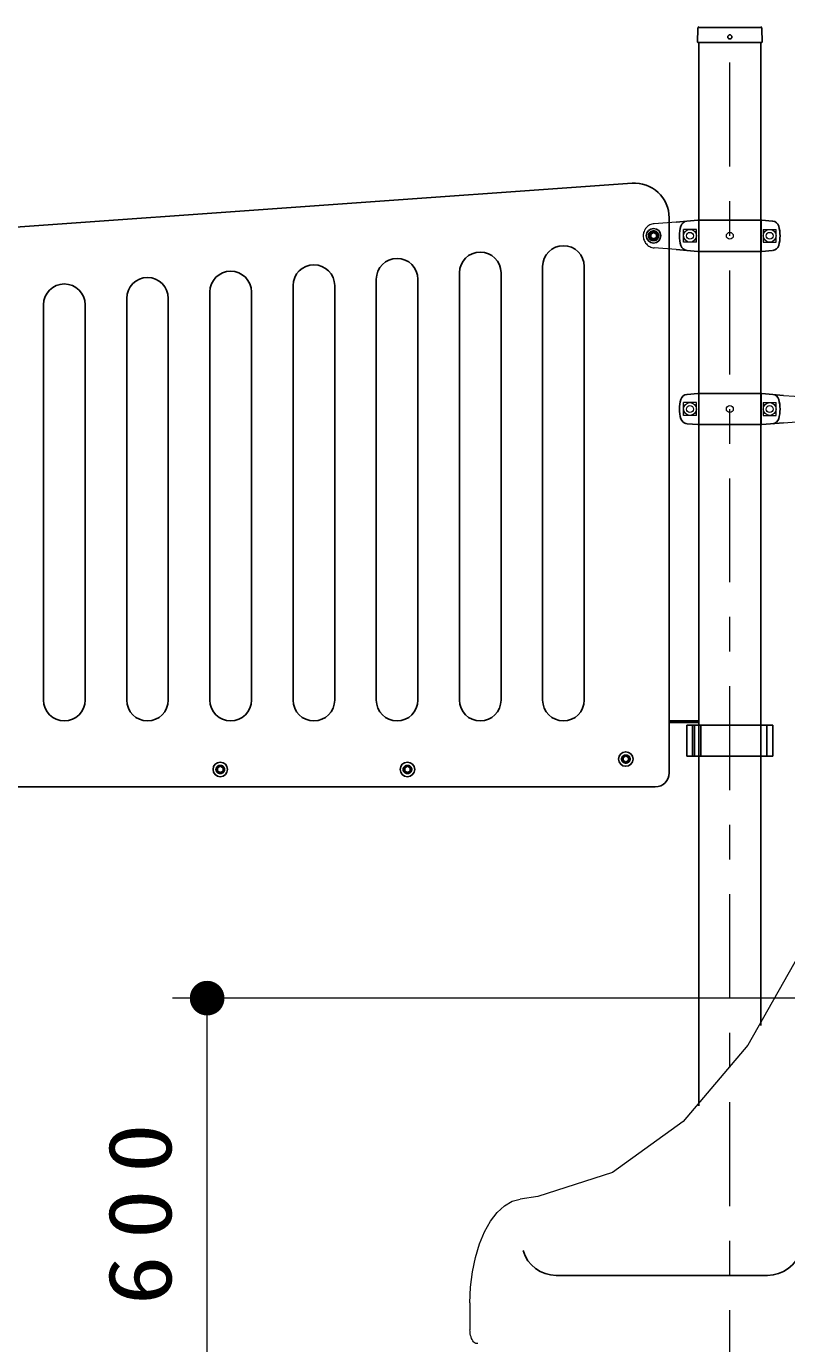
# Model space of a CAD drawing. Units: millimetres on the paper, scale 1:50. Extents: x -385 to 0, y -594 to 267.
# Drawn here: x -287.7 to -265.76, y -113.86 to -75.85 of the extents above; entities that cross this region are included whole.
import ezdxf

# ---------------------------------------------------------------- set-up
doc = ezdxf.new("R2010")
doc.units = ezdxf.units.MM
doc.linetypes.add('USER1', pattern=[4.5, 2.5, -2])
doc.linetypes.add('USER2', pattern=[6, 3, -1, 1, -1])
doc.layers.add('1_50', color=2, linetype='Continuous', lineweight=25)
doc.styles.add('ＭＳ ゴシック', font='')
doc.styles.get('ＭＳ ゴシック').set_extended_font_data('MS Gothic')

# ---------------------------------------------------------------- blocks, each defined once
blk = doc.blocks.new('filled_dot')
at = {"color": 0, "linetype": 'Continuous', "lineweight": -2, "const_width": 1.25}
blk.add_lwpolyline([(-0.625, 0, 1), (0.625, 0, 1)], format="xyb", close=True, dxfattribs=at)

msp = doc.modelspace()

# ---------------------------------------------------------------- linework, layer by layer
at = {"layer": '1_50', "color": 7}
for p, q in [((-268.329, -76.303), (-268.32, -75.906)), ((-266.471, -76.303), (-266.479, -75.906)), ((-268.329, -76.303), (-268.319, -76.313)), ((-266.48, -76.313), (-268.319, -76.313)), ((-268.291, -107.001), (-268.291, -76.313)), ((-266.509, -104.683), (-266.509, -76.313)), ((-266.48, -76.313), (-266.471, -76.303)), ((-269.15, -95.893), (-268.291, -95.893)), ((-268.291, -95.893), (-269.15, -95.893)), ((-268.291, -95.939), (-269.15, -95.939)), ((-268.636, -96.013), (-266.163, -96.013)), ((-268.636, -96.013), (-268.636, -96.913)), ((-268.48, -96.013), (-268.48, -96.913)), ((-268.421, -96.013), (-268.421, -96.913)), ((-268.234, -96.013), (-268.234, -96.913)), ((-266.33, -96.013), (-266.33, -96.913)), ((-266.163, -96.013), (-266.163, -96.913)), ((-268.636, -96.913), (-266.163, -96.913)), ((-272.406, -111.893), (-266.312, -111.893))]:
    msp.add_line(p, q, dxfattribs=at)
at = {"layer": '1_50', "color": 7, "lineweight": 13}
for p, q in [((-266.506, -75.883), (-268.293, -75.883)), ((-260.567, -103.893), (-283.479, -103.893)), ((-282.479, -115.893), (-282.479, -103.893)), ((-272.934, -109.62), (-273.451, -109.69)), ((-274.896, -112.682), (-274.896, -113.465))]:
    msp.add_line(p, q, dxfattribs=at)
at = {"layer": '1_50', "color": 7, "linetype": 'USER1', "lineweight": 13}
msp.add_line((-266.51, -75.893), (-268.29, -75.893), dxfattribs=at)
at = {"layer": '1_50', "color": 7, "linetype": 'USER2', "lineweight": 13}
msp.add_line((-267.4, -115.893), (-267.4, -75.893), dxfattribs=at)
at = {"layer": '1_50', "color": 4}
for p, q in [((-289.092, -81.721), (-270.221, -80.375)), ((-269.15, -97.393), (-269.15, -81.372)), ((-269.68, -81.847), (-269.6, -81.8)), ((-269.68, -81.847), (-269.68, -81.939)), ((-269.68, -81.939), (-269.6, -81.985)), ((-269.6, -81.8), (-269.52, -81.847)), ((-269.6, -81.985), (-269.52, -81.939)), ((-269.52, -81.847), (-269.52, -81.939)), ((-272.8, -82.778), (-272.8, -95.293)), ((-271.6, -95.293), (-271.6, -82.778)), ((-277.6, -83.146), (-277.6, -95.293)), ((-276.4, -95.293), (-276.4, -83.146)), ((-275.2, -82.962), (-275.2, -95.293)), ((-274, -95.293), (-274, -82.962)), ((-282.4, -83.515), (-282.4, -95.293)), ((-281.2, -95.293), (-281.2, -83.515)), ((-280, -83.33), (-280, -95.293)), ((-278.8, -95.293), (-278.8, -83.33)), ((-287.2, -83.882), (-287.2, -95.293)), ((-286, -95.293), (-286, -83.882)), ((-284.8, -83.698), (-284.8, -95.293)), ((-283.6, -95.293), (-283.6, -83.698)), ((-270.48, -96.947), (-270.4, -96.9)), ((-270.4, -96.9), (-270.32, -96.947)), ((-282.18, -97.247), (-282.1, -97.2)), ((-282.18, -97.247), (-282.18, -97.339)), ((-282.1, -97.2), (-282.02, -97.247)), ((-282.02, -97.247), (-282.02, -97.339)), ((-276.78, -97.247), (-276.7, -97.2)), ((-276.78, -97.247), (-276.78, -97.339)), ((-276.7, -97.2), (-276.62, -97.247)), ((-276.62, -97.247), (-276.62, -97.339)), ((-270.48, -96.947), (-270.48, -97.039)), ((-270.48, -97.039), (-270.4, -97.085)), ((-270.4, -97.085), (-270.32, -97.039)), ((-270.32, -96.947), (-270.32, -97.039)), ((-282.18, -97.339), (-282.1, -97.385)), ((-282.1, -97.385), (-282.02, -97.339)), ((-276.78, -97.339), (-276.7, -97.385)), ((-276.7, -97.385), (-276.62, -97.339)), ((-289.25, -97.793), (-269.55, -97.793))]:
    msp.add_line(p, q, dxfattribs=at)
at = {"layer": '1_50', "linetype": 'USER1', "lineweight": 13}
for p, q in [((-268.95, -81.498), (-269.58, -81.544)), ((-268.3, -81.463), (-268.3, -82.323)), ((-266.5, -81.463), (-266.5, -82.323)), ((-268.95, -82.288), (-269.58, -82.241)), ((-268.3, -86.463), (-268.3, -87.323)), ((-266.5, -86.463), (-266.5, -87.323)), ((-265.85, -86.498), (-265.219, -86.544)), ((-265.85, -87.288), (-265.219, -87.241))]:
    msp.add_line(p, q, dxfattribs=at)
at = {"layer": '1_50'}
for p, q in [((-268.32, -81.443), (-268.95, -81.498)), ((-266.48, -81.443), (-268.32, -81.443)), ((-266.48, -81.443), (-266.164, -81.47)), ((-268.32, -82.343), (-268.95, -82.288)), ((-266.48, -82.343), (-268.32, -82.343)), ((-266.48, -82.343), (-266.164, -82.315)), ((-268.32, -86.443), (-268.635, -86.47)), ((-268.32, -86.443), (-266.479, -86.443)), ((-266.48, -86.443), (-265.85, -86.498)), ((-268.32, -87.343), (-268.635, -87.315)), ((-268.32, -87.343), (-266.479, -87.343)), ((-266.48, -87.343), (-265.85, -87.288))]:
    msp.add_line(p, q, dxfattribs=at)
at = {"layer": '1_50', "lineweight": 13}
for p, q in [((-268.365, -81.708), (-268.734, -81.708)), ((-268.734, -82.078), (-268.734, -81.708)), ((-266.434, -81.708), (-266.065, -81.708)), ((-266.065, -82.078), (-266.065, -81.708)), ((-268.365, -82.078), (-268.734, -82.078)), ((-266.434, -82.078), (-266.065, -82.078)), ((-268.365, -86.708), (-268.734, -86.708)), ((-268.734, -87.078), (-268.734, -86.708)), ((-266.434, -86.708), (-266.065, -86.708)), ((-266.065, -87.078), (-266.065, -86.708)), ((-268.365, -87.078), (-268.734, -87.078)), ((-266.434, -87.078), (-266.065, -87.078))]:
    msp.add_line(p, q, dxfattribs=at)
at = {"layer": '1_50', "color": 7, "lineweight": 13}
for points in [[(-265.275, -102.409), (-266.884, -105.252), (-268.743, -107.452), (-270.785, -108.926), (-272.934, -109.62)], [(-274.896, -112.682), (-274.878, -112.234), (-274.826, -111.795), (-274.741, -111.376), (-274.624, -110.987), (-274.478, -110.636), (-274.307, -110.331), (-274.114, -110.079), (-273.904, -109.885), (-273.681, -109.754), (-273.451, -109.69)], [(-274.674, -113.863), (-274.7, -113.863), (-274.725, -113.858), (-274.749, -113.846), (-274.773, -113.829), (-274.795, -113.807), (-274.816, -113.779), (-274.835, -113.747), (-274.852, -113.71), (-274.866, -113.67), (-274.878, -113.627), (-274.887, -113.581), (-274.893, -113.533), (-274.895, -113.499), (-274.896, -113.464)]]:
    msp.add_lwpolyline(points, dxfattribs=at)
at = {"layer": '1_50', "color": 7}
msp.add_circle((-267.4, -76.153), 0.06, dxfattribs=at)
at = {"layer": '1_50', "color": 4}
for centre in [(-269.6, -81.893), (-270.4, -96.993), (-282.1, -97.293), (-276.7, -97.293)]:
    msp.add_circle(centre, 0.21, dxfattribs=at)
at = {"layer": '1_50', "lineweight": 13}
for centre, radius in [((-268.55, -81.893), 0.185), ((-266.25, -81.893), 0.185), ((-268.55, -81.893), 0.1), ((-267.4, -81.893), 0.1), ((-266.25, -81.893), 0.1), ((-268.55, -86.893), 0.185), ((-268.55, -86.893), 0.1), ((-267.4, -86.893), 0.1), ((-266.25, -86.893), 0.185), ((-266.25, -86.893), 0.1)]:
    msp.add_circle(centre, radius, dxfattribs=at)
at = {"layer": '1_50', "linetype": 'USER1', "lineweight": 13}
msp.add_circle((-269.6, -81.893), 0.15, dxfattribs=at)
at = {"layer": '1_50', "color": 4, "linetype": 'USER1', "lineweight": 13}
for centre in [(-269.6, -81.893), (-270.4, -96.993), (-282.1, -97.293), (-276.7, -97.293)]:
    msp.add_circle(centre, 0.125, dxfattribs=at)
at = {"layer": '1_50', "color": 4, "lineweight": 13}
for centre in [(-269.6, -81.893), (-270.4, -96.993), (-282.1, -97.293), (-276.7, -97.293)]:
    msp.add_circle(centre, 0.11, dxfattribs=at)
at = {"layer": '1_50', "color": 7}
for centre, radius, start, end in [((-268.236, -75.908), 0.084, 135, 178.996), ((-266.563, -75.908), 0.084, 1.0039, 45), ((-272.406, -110.893), 1, 196.6719, 270), ((-266.312, -110.893), 1, 270, 343.3281)]:
    msp.add_arc(centre, radius, start, end, dxfattribs=at)
at = {"layer": '1_50', "color": 4}
for centre, radius, start, end in [((-270.15, -81.372), 1, 0, 94.0791), ((-274.6, -82.962), 0.6, 0, 180), ((-272.2, -82.778), 0.6, 0, 180), ((-279.4, -83.33), 0.6, 0, 180), ((-277, -83.146), 0.6, 0, 180), ((-284.2, -83.698), 0.6, 0, 180), ((-281.8, -83.514), 0.6, 0, 180), ((-286.6, -83.882), 0.6, 0, 180), ((-286.6, -95.293), 0.6, 180, 0), ((-284.2, -95.293), 0.6, 180, 0), ((-281.8, -95.293), 0.6, 180, 0), ((-279.4, -95.293), 0.6, 180, 0), ((-277, -95.293), 0.6, 180, 0), ((-274.6, -95.293), 0.6, 180, 0), ((-272.2, -95.293), 0.6, 180, 0), ((-269.55, -97.393), 0.4, 270, 0)]:
    msp.add_arc(centre, radius, start, end, dxfattribs=at)
at = {"layer": '1_50', "linetype": 'USER1', "lineweight": 13}
for centre, radius, start, end in [((-269.55, -81.893), 0.35, 95, 265), ((-268.32, -81.463), 0.02, 0, 91.9889), ((-268.32, -82.323), 0.02, 270, 0), ((-266.48, -86.463), 0.02, 88.0111, 180), ((-266.48, -87.323), 0.02, 180, 270)]:
    msp.add_arc(centre, radius, start, end, dxfattribs=at)
at = {"layer": '1_50'}
for centre, radius, start, end in [((-267.85, -81.893), 1, 163.8038, 196.1962), ((-268.618, -81.67), 0.2, 95, 163.8038), ((-266.181, -81.67), 0.2, 16.1962, 85), ((-266.95, -81.893), 1, 343.8037, 16.1962), ((-268.618, -82.116), 0.2, 196.1962, 265), ((-266.181, -82.116), 0.2, 275, 343.8037), ((-267.85, -86.893), 1, 163.8038, 196.1962), ((-268.618, -86.67), 0.2, 95, 163.8038), ((-266.181, -86.67), 0.2, 16.1962, 85), ((-266.95, -86.893), 1, 343.8037, 16.1962), ((-268.618, -87.116), 0.2, 196.1962, 265), ((-266.181, -87.116), 0.2, 275, 343.8037)]:
    msp.add_arc(centre, radius, start, end, dxfattribs=at)
at = {"layer": '1_50', "lineweight": 13}
for centre, start, end in [((-270.925, -81.893), 355.8705, 4.1295), ((-263.874, -81.893), 175.8705, 184.1295), ((-270.925, -86.893), 355.8705, 4.1295), ((-263.874, -86.893), 175.8705, 184.1295)]:
    msp.add_arc(centre, 2.567, start, end, dxfattribs=at)

# ---------------------------------------------------------------- block references
at = {"layer": '1_50', "color": 7, "lineweight": 13, "xscale": 0.4, "yscale": 0.4, "rotation": 270}
msp.add_blockref('filled_dot', (-282.479, -103.893), dxfattribs=at)

# ---------------------------------------------------------------- texts
at = {"layer": '1_50', "color": 7, "insert": (-283.479, -109.893), "char_height": 1.833, "attachment_point": 8, "rotation": 90, "style": 'ＭＳ ゴシック'}
msp.add_mtext('\\T1.33;\\W1.15;600', dxfattribs=at)

doc.saveas('drawing.dxf')
